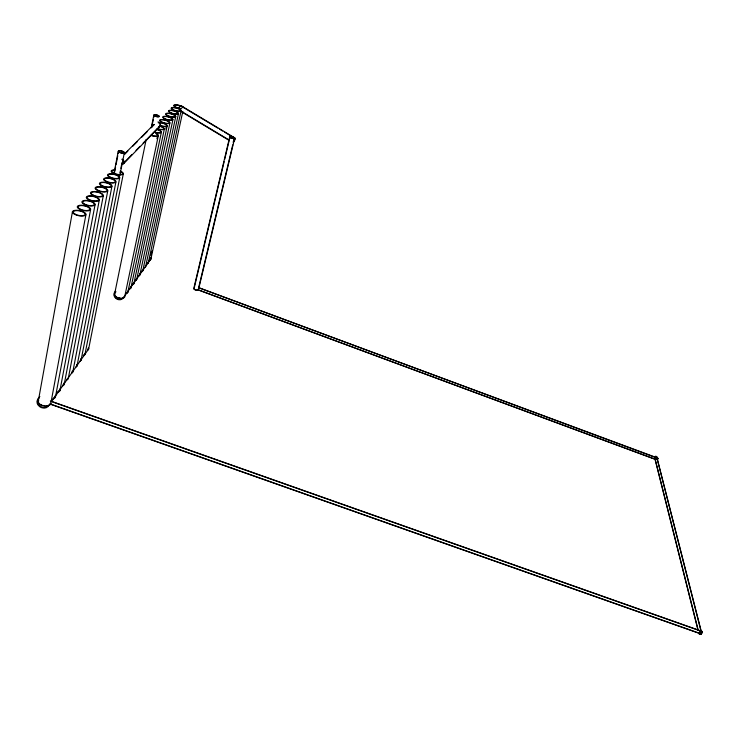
<?xml version="1.0" encoding="UTF-8"?>
<svg xmlns="http://www.w3.org/2000/svg" width="739" height="739" viewBox="0 0 739 739"><rect width="100%" height="100%" fill="white"/><g stroke="black" fill="none" stroke-linecap="round" stroke-linejoin="round"><path stroke-width="1.11" d="M657.849 458.605L657.922 458.115M38.234 401.425L72.487 211.52M50.695 404.039L85.9 214.79A6.937 2.614 11.5 0 0 76.847 210.264A6.937 2.614 11.5 0 0 74.805 214.449A6.937 2.614 11.5 0 0 85.9 214.79M55.407 397.222L90.583 209.673A6.845 2.559 11.7 0 0 81.623 205.211A6.845 2.559 11.7 0 0 79.646 209.303A6.845 2.559 11.7 0 0 90.583 209.673M59.914 390.7L95.045 204.795A6.762 2.503 11.8 0 0 86.186 200.389A6.762 2.503 11.8 0 0 84.274 204.398A6.762 2.503 11.8 0 0 95.045 204.795M64.191 384.511L99.275 200.167A6.679 2.448 11.9 0 0 90.5 195.826A6.679 2.448 11.9 0 0 88.643 199.752A6.679 2.448 11.9 0 0 99.275 200.167M68.247 378.645L103.284 195.78A6.605 2.402 12.1 0 0 94.592 191.503A6.605 2.402 12.1 0 0 92.791 195.345A6.605 2.402 12.1 0 0 103.284 195.78M72.773 372.087L107.755 190.902A6.522 2.346 12.2 0 0 99.155 186.681A6.522 2.346 12.2 0 0 97.409 190.44A6.522 2.346 12.2 0 0 107.755 190.902M113.898 173.711L118.277 151.172M114.499 172.686L115.589 167.051M116.032 164.788L117.787 155.772M118.222 153.518L118.656 151.264M77.022 365.953L111.931 186.33A6.448 2.291 12.4 0 0 103.414 182.173A6.448 2.291 12.4 0 0 101.723 185.849A6.448 2.291 12.4 0 0 111.931 186.33M81.078 360.078L115.921 181.97A6.374 2.245 12.5 0 0 107.488 177.868A6.374 2.245 12.5 0 0 105.853 181.471A6.374 2.245 12.5 0 0 115.921 181.97M119.977 172.889L120.42 170.635M120.863 168.381L121.972 162.756M119.912 175.235L124.346 152.724A3.141 1.035 13 0 0 120.18 150.728A3.141 1.035 13 0 0 119.404 152.391A3.141 1.035 13 0 0 124.346 152.724M84.93 354.498L119.7 177.831A6.3 2.199 12.6 0 0 111.358 173.776A6.3 2.199 12.6 0 0 109.76 177.314A6.3 2.199 12.6 0 0 119.7 177.831M88.597 349.205L123.293 173.914M114.462 294.713L146.165 139.523M151.301 127.496L153.86 115.062M151.643 127.588L153.269 119.672M153.74 117.418L154.202 115.155M156.945 138.812L157.656 135.422M124.632 297.06L158.331 135.597M127.782 292.496L161.379 132.272M130.886 288.016L164.363 129.002M165.832 129.103L166.543 125.722M133.833 283.748L167.208 125.898M136.641 279.684L169.905 122.942A5.367 1.635 14.1 0 0 162.635 119.57A5.367 1.635 14.1 0 0 161.61 122.231A5.367 1.635 14.1 0 0 169.905 122.942M139.791 275.13L172.935 119.635A5.312 1.607 14.1 0 0 165.721 116.3A5.312 1.607 14.1 0 0 164.723 118.914A5.312 1.607 14.1 0 0 172.935 119.635M142.747 270.853L175.771 116.531A5.265 1.57 14.2 0 0 168.621 113.233A5.265 1.57 14.2 0 0 167.651 115.801A5.265 1.57 14.2 0 0 175.771 116.531M145.583 266.742L178.487 113.557A5.21 1.543 14.3 0 0 171.402 110.296A5.21 1.543 14.3 0 0 170.46 112.818A5.21 1.543 14.3 0 0 178.487 113.557M148.29 262.825L181.083 110.73A5.164 1.524 14.3 0 0 174.053 107.497A5.164 1.524 14.3 0 0 173.138 109.982A5.164 1.524 14.3 0 0 181.083 110.73M151.015 255.574L151.985 251.066M150.876 259.093L182.819 111.413M657.913 458.549L657.655 459.372M193.775 288.524L229.7 136.909M194.339 287.471L224.157 161.693M224.684 159.448L230.014 136.992M198.458 288.441L232.748 144.862M233.284 142.627L234.355 138.138M198.486 289.633L234.669 138.221A2.568 0.794 15.1 0 0 231.704 136.65M657.387 459.815L657.627 459.316M657.313 458.402L657.433 458.226M48.247 406.265L50.243 403.439M51.573 401.554L87.498 350.646A5.736 4.794 28.3 0 0 88.347 348.318M150.359 259.722L123.117 298.168A5.201 4.452 30 0 1 115.644 298.242A5.201 4.452 30 0 1 115.533 291.305M37.828 399.199L39.841 396.446M123.348 163.374L132.05 154.451M136.004 150.387L139.957 146.331M143.117 143.089L156.566 129.297M158.146 127.671L159.726 126.055A5.469 1.69 13.9 0 1 164.234 129.205A5.469 1.69 13.9 0 1 157.084 128.789M123.662 163.615L160.003 126.277M124.318 154.146L153.98 124.392M124.623 154.386L127.829 151.162M132.632 146.34L137.445 141.509M141.445 137.482L147.052 131.856M151.061 127.829L154.266 124.614M50.363 400.954L701.838 631.254M52.469 401.905L701.773 631.429M50.391 404.002L699.962 633.425M50.307 404.178L701.006 633.988M198.939 287.711L657.867 458.392M198.883 287.85L656.666 457.644M198.154 289.78L655.992 459.492M198.107 289.928L655.936 459.621M181.314 105.843L234.734 137.879M181.166 106.12L217.765 128.069M219.742 129.251L222.707 131.034M224.684 132.216L234.577 138.156M180.99 111.09L228.434 139.597M180.833 111.367L229.266 140.475M656.805 456.988L701.339 631.633M656.666 457.025L701.163 631.679M655.022 458.66L697.875 628.926M654.883 458.697L697.976 630.081M233.256 138.489A2.522 1.127 -60.1 0 1 235.076 138.664A2.522 1.127 -60.1 0 1 233.293 141.999M178.727 107.977A2.485 1.247 -60.5 0 1 180.612 105.825A2.485 1.247 -60.5 0 1 181.72 106.915M233.284 138.683A2.208 0.988 -60.1 0 1 234.873 138.84A2.208 0.988 -60.1 0 1 233.312 141.759M181.369 106.324A2.171 1.09 -60.5 0 1 181.489 106.647M178.727 108.494A2.171 1.09 -60.5 0 1 180.547 106.102M198.163 289.318A2.115 0.896 13.4 0 1 196.204 290.011A2.115 0.896 13.4 0 1 194.071 288.598M198.458 289.355A2.42 1.025 13.4 0 1 195.909 290.085A2.42 1.025 13.4 0 1 193.914 288.284M234.669 138.221A2.568 0.794 15.1 0 1 231.372 138.138A2.568 0.794 15.1 0 1 230.115 136.604M233.395 137.269A2.245 0.693 15.1 0 1 233.995 138.396A2.245 0.693 15.1 0 1 230.965 137.86A2.245 0.693 15.1 0 1 230.374 136.724M231.769 136.761A2.245 0.693 15.1 0 1 232.887 137.057M654.606 457.081A1.145 0.961 -9.5 0 1 656.14 456.369A1.145 0.961 -9.5 0 1 656.685 457.727M654.745 457.108A0.998 0.841 -9.5 0 1 656.084 456.49A0.998 0.841 -9.5 0 1 656.555 457.672M701.339 631.531A1.256 0.517 -73.7 0 1 701.948 631.827A1.256 0.517 -73.7 0 1 701.57 633.388A1.256 0.517 -73.7 0 1 700.821 633.637M701.339 631.383A1.441 0.6 -73.7 0 1 702.041 631.716A1.441 0.6 -73.7 0 1 701.597 633.508A1.441 0.6 -73.7 0 1 700.748 633.785M158.58 122.443A2.466 2.199 42.6 0 1 160.003 125.547M159.726 126.055A2.466 2.199 42.6 0 1 159.319 126.452M158.017 121.917A2.817 2.513 42.6 0 1 158.285 127.173M122.147 159.079A3.132 2.753 39.8 0 1 121.759 164.603M122.027 159.412A2.734 2.402 39.8 0 1 121.686 164.234M123.995 296.912A4.563 1.986 11.5 0 1 122.221 297.956M120.051 297.983A4.563 1.986 11.5 0 1 117.75 297.447M116.744 297.013A4.563 1.986 11.5 0 1 115.358 295.942M124.651 296.468A5.228 2.272 11.5 0 1 118.776 298.048A5.228 2.272 11.5 0 1 114.841 294.196M156.225 133.473A5.579 1.755 13.7 0 1 157.656 136.124A5.579 1.755 13.7 0 1 150.876 135.413M155.809 133.565A4.877 1.533 13.7 0 1 157.065 135.884A4.877 1.533 13.7 0 1 151.135 135.255M48.885 405.092A6.318 5.127 26.8 0 1 39.869 406.801A6.318 5.127 26.8 0 1 38.825 398.266M47.592 405.822A5.524 4.48 26.8 0 1 40.276 406.293A5.524 4.48 26.8 0 1 38.493 399.651M84.994 353.769A5.857 2.799 9.7 0 1 83.664 355.662M84.218 354.341A5.118 2.439 9.7 0 1 83.11 355.357M47.536 405.471A5.598 2.873 8 0 1 46.224 405.665M44.802 405.665A5.598 2.873 8 0 1 43.342 405.462M41.966 405.074A5.598 2.873 8 0 1 40.765 404.519M39.814 403.854A5.598 2.873 8 0 1 39.176 403.106M50.806 403.189A6.411 3.279 8 0 1 43.176 405.85A6.411 3.279 8 0 1 38.779 400.667M68.33 377.86A6.124 3.03 8.9 0 1 66.889 379.911M67.498 378.479A5.349 2.651 8.9 0 1 67.064 379.089M80.819 358.563A5.912 2.845 9.5 0 1 79.794 361.26M63.96 382.885A6.189 3.085 8.7 0 1 62.806 385.804M63.434 384.345A5.404 2.697 8.7 0 1 62.991 384.973M59.693 389.037A6.254 3.15 8.5 0 1 57.291 392.437M59.148 390.534A5.469 2.753 8.5 0 1 57.919 391.688M76.773 364.41A5.977 2.901 9.3 0 1 75.711 367.163M72.856 371.32A6.051 2.965 9.1 0 1 71.443 373.324M72.108 371.255A5.284 2.586 9.1 0 1 72.034 371.929M121.067 171.43A6.235 2.152 12.7 0 1 121.279 174.847A6.235 2.152 12.7 0 1 112.042 172.51A6.235 2.152 12.7 0 1 115.062 169.905M88.329 347.736A5.792 2.744 9.9 0 1 87.35 350.341M120.586 171.55A5.45 1.884 12.7 0 1 121.113 174.487A5.45 1.884 12.7 0 1 113.252 172.871A5.45 1.884 12.7 0 1 114.12 170.219M87.886 349.048A5.062 2.402 9.9 0 1 87.498 349.593M55.194 395.531A6.328 3.215 8.2 0 1 52.737 398.995M54.631 397.055A5.533 2.808 8.2 0 1 53.374 398.238M151.135 257.68A4.803 4.185 31.6 0 1 148.567 260.996M121.843 298.501A4.545 3.889 30 0 1 115.644 297.438A4.545 3.889 30 0 1 115.958 291.785M150.544 257.578A4.194 3.658 31.6 0 1 150.34 258.53M136.327 278.52A5.034 2.125 11.9 0 1 134.729 280.783M136.022 279.536A4.406 1.857 11.9 0 1 135.727 279.961M133.519 282.566A5.081 2.162 11.8 0 1 131.893 284.866M158.719 122.452A5.422 1.663 14 0 1 167.19 125.454A5.422 1.663 14 0 1 160.003 125.667M158.285 122.803A4.739 1.45 14 0 1 164.409 123.801A4.739 1.45 14 0 1 166.081 126.12A4.739 1.45 14 0 1 160.252 125.528M133.214 283.6A4.443 1.884 11.8 0 1 131.514 284.58M130.572 286.815A5.127 2.189 11.7 0 1 128.919 289.152M159.642 126.24A4.785 1.478 13.9 0 1 163.587 129.002A4.785 1.478 13.9 0 1 157.333 128.641M130.258 287.868A4.48 1.921 11.7 0 1 129.944 288.302M127.477 291.286A5.173 2.235 11.6 0 1 125.787 293.66M156.705 129.27A5.524 1.727 13.8 0 1 161.379 132.272A5.524 1.727 13.8 0 1 155.375 132.493M156.622 129.473A4.831 1.506 13.8 0 1 160.705 132.096A4.831 1.506 13.8 0 1 155.458 132.281M127.154 292.348A4.526 1.949 11.6 0 1 126.84 292.801M139.477 273.984A4.988 2.088 12.1 0 1 137.897 276.201M138.886 275.398A4.36 1.82 12.1 0 1 138.322 275.721M142.747 270.308A4.942 2.051 12.2 0 1 140.881 271.906M142.147 270.705A4.323 1.792 12.2 0 1 141.297 271.425M145.269 265.634A4.896 2.014 12.3 0 1 144.632 267.555M148.29 262.299A4.859 1.986 12.4 0 1 146.47 263.841M147.698 262.687A4.249 1.737 12.4 0 1 147.421 263.075M181.729 108.642A5.118 1.496 14.4 0 1 174.247 106.444A5.118 1.496 14.4 0 1 176.972 104.883A5.118 1.496 14.4 0 1 183.512 107.617M150.544 258.013A4.813 1.949 12.5 0 1 149.943 259.879M180.371 108.356A4.48 1.312 14.4 0 1 174.487 106.194A4.48 1.312 14.4 0 1 177.545 105.16A4.48 1.312 14.4 0 1 182.893 107.506M150.285 258.955A4.212 1.709 12.5 0 1 149.472 259.638M699.473 634.09A1.45 1.127 -7 0 0 701.662 633.037A1.45 1.127 -7 0 0 699.519 632.131A1.45 1.127 -7 0 0 699.473 634.09M699.565 633.96A1.266 0.979 -7 0 0 701.477 633.046A1.266 0.979 -7 0 0 699.611 632.251A1.266 0.979 -7 0 0 699.565 633.96M154.922 116.106A2.808 0.85 14 0 0 159.291 116.503A2.808 0.85 14 0 0 155.504 114.739A2.808 0.85 14 0 0 154.922 116.106M155.135 116.069A2.457 0.739 14 0 0 158.95 116.411A2.457 0.739 14 0 0 155.633 114.878A2.457 0.739 14 0 0 155.135 116.069M119.644 152.336A2.744 0.905 13 0 0 123.958 152.631A2.744 0.905 13 0 0 120.328 150.885A2.744 0.905 13 0 0 119.644 152.336M110.24 177.184A5.506 1.921 12.6 0 0 118.933 177.637A5.506 1.921 12.6 0 0 111.644 174.099A5.506 1.921 12.6 0 0 110.24 177.184M75.36 214.282A6.06 2.291 11.5 0 0 85.059 214.587A6.06 2.291 11.5 0 0 77.152 210.624A6.06 2.291 11.5 0 0 75.36 214.282M93.308 195.198A5.773 2.097 12.1 0 0 102.481 195.586A5.773 2.097 12.1 0 0 94.888 191.835A5.773 2.097 12.1 0 0 93.308 195.198M106.342 181.332A5.57 1.958 12.5 0 0 115.145 181.776A5.57 1.958 12.5 0 0 107.783 178.191A5.57 1.958 12.5 0 0 106.342 181.332M89.17 199.595A5.838 2.143 11.9 0 0 98.463 199.964A5.838 2.143 11.9 0 0 90.805 196.168A5.838 2.143 11.9 0 0 89.17 199.595M84.8 204.241A5.912 2.189 11.8 0 0 94.222 204.592A5.912 2.189 11.8 0 0 86.481 200.74A5.912 2.189 11.8 0 0 84.8 204.241M102.222 185.711A5.635 2.005 12.4 0 0 111.146 186.136A5.635 2.005 12.4 0 0 103.709 182.496A5.635 2.005 12.4 0 0 102.222 185.711M97.917 190.292A5.7 2.051 12.2 0 0 106.961 190.699A5.7 2.051 12.2 0 0 99.451 187.013A5.7 2.051 12.2 0 0 97.917 190.292M80.191 209.146A5.986 2.235 11.7 0 0 89.742 209.47A5.986 2.235 11.7 0 0 81.927 205.571A5.986 2.235 11.7 0 0 80.191 209.146M161.998 122.147A4.693 1.432 14.1 0 0 169.249 122.766A4.693 1.432 14.1 0 0 162.903 119.82A4.693 1.432 14.1 0 0 161.998 122.147M165.111 118.831A4.646 1.404 14.1 0 0 172.289 119.469A4.646 1.404 14.1 0 0 165.989 116.55A4.646 1.404 14.1 0 0 165.111 118.831M168.039 115.727A4.6 1.376 14.2 0 0 175.125 116.365A4.6 1.376 14.2 0 0 168.889 113.483A4.6 1.376 14.2 0 0 168.039 115.727M170.838 112.744A4.554 1.349 14.3 0 0 177.859 113.39A4.554 1.349 14.3 0 0 171.67 110.536A4.554 1.349 14.3 0 0 170.838 112.744M173.508 109.908A4.517 1.33 14.3 0 0 180.455 110.554A4.517 1.33 14.3 0 0 174.312 107.737A4.517 1.33 14.3 0 0 173.508 109.908"/></g></svg>
